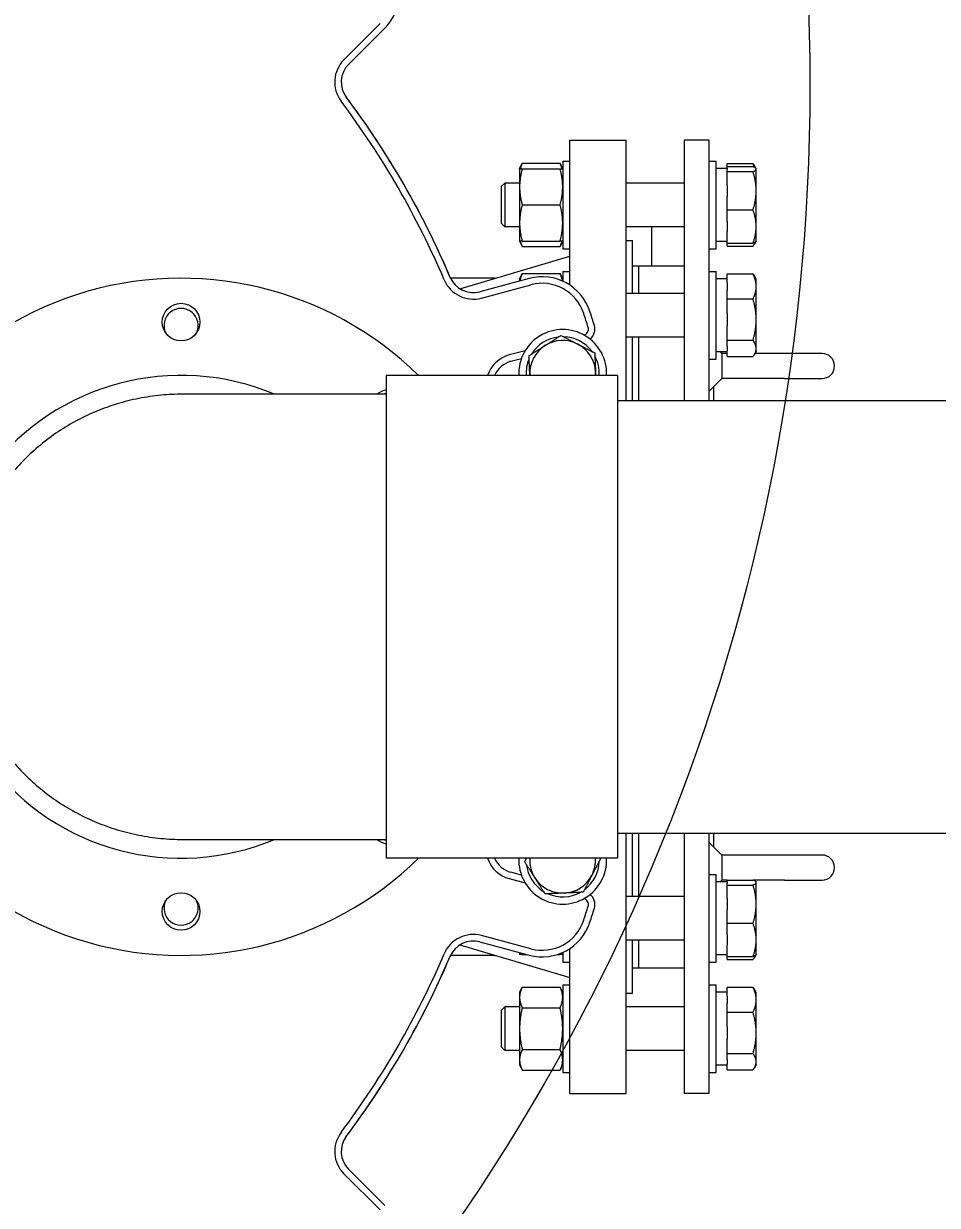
# Model space of a CAD drawing. Header units: inches. Extents: x 17 to 469, y 7 to 301.
# Drawn here: x 98.63 to 116.85, y 218.79 to 242.35 of the extents above; entities that cross this region are included whole.
import ezdxf

# ---------------------------------------------------------------- set-up
doc = ezdxf.new("R2010")
doc.units = ezdxf.units.IN
doc.header["$LTSCALE"] = 14
doc.header["$MEASUREMENT"] = 0
doc.layers.add('Dimension (ANSI)', color=7, linetype='Continuous', lineweight=25)
doc.layers.add('Visible', color=7, linetype='Continuous', lineweight=18)
doc.styles.add('MEMCOR Medium', font='arial.ttf')
doc.dimstyles.new('Default (ANSI)', dxfattribs={"dimscale": 14, "dimtxt": 0.15, "dimasz": 0.098425, "dimexe": 0.125, "dimexo": 0.0625, "dimgap": 0.031496, "dimtad": 0, "dimtih": 1, "dimtoh": 1, "dimdec": 4, "dimrnd": 1e-08, "dimzin": 3, "dimdsep": 46, "dimlunit": 5, "dimtxsty": 'MEMCOR Medium', "dimcen": 0.09, "dimdle": 0.393701, "dimclrd": 256, "dimclre": 256, "dimclrt": 256, "dimadec": 0, "dimazin": 1, "dimtfac": 0.8, "dimtofl": 0, "dimtmove": 0, "dimatfit": 3, "dimfxl": 1, "dimfrac": 1, "dimtolj": 1, "dimtzin": 4, "dimlwd": -1, "dimlwe": -1, "dimarcsym": 0})

# ---------------------------------------------------------------- blocks, each defined once
blk = doc.blocks.new('*D28')
at = {"layer": 'Defpoints', "color": 0, "transparency": 16777216}
for p in [(90.587, 277.658), (74.308, 241.12)]:
    blk.add_point(p, dxfattribs=at)
at = {"layer": 'Dimension (ANSI)', "transparency": 16777216}
for p, q in [((94.781, 287.071), (91.148, 278.917)), ((96.633, 287.071), (94.781, 287.071))]:
    blk.add_line(p, q, dxfattribs=at)
blk.add_solid([(90.938, 279.01), (91.358, 278.823), (90.587, 277.658)], dxfattribs=at)
at = {"layer": 'Dimension (ANSI)', "transparency": 16777216, "char_height": 2.1, "attachment_point": 4, "style": 'MEMCOR Medium'}
for s, insert in [('\\A1; \\fArial|b0|i0;R40 in', (115.157, 288.584)), ('\\A1;[R1016.0 mm]{\\P\\fArial|b0|i0;RADIAL CLEARANCE REQUIRED}', (97.074, 283.726))]:
    blk.add_mtext(s, dxfattribs=dict(at, insert=insert))

msp = doc.modelspace()

# ---------------------------------------------------------------- linework, layer by layer
at = {"layer": 'Visible'}
for p, q in [((105.738671, 242.346894), (105.017375, 241.625599)), ((105.109299, 241.533675), (105.830595, 242.254971)), ((109.519054, 237.135706), (109.519054, 240.021857)), ((109.519054, 240.021857), (110.644054, 240.021857)), ((110.644054, 234.834357), (110.644054, 240.021857)), ((111.799054, 240.021857), (111.799054, 234.834357)), ((112.299054, 240.021857), (111.799054, 240.021857)), ((112.299054, 234.834357), (112.299054, 240.021857)), ((109.378429, 239.607227), (109.378429, 237.857227)), ((109.378429, 239.607227), (109.519054, 239.607227)), ((112.299054, 239.607227), (112.439679, 239.607227)), ((112.439679, 237.857227), (112.439679, 239.607227)), ((108.519429, 239.451227), (108.571297, 239.562457)), ((108.519429, 239.451227), (108.519429, 239.091727)), ((108.571297, 239.562457), (109.326562, 239.562457)), ((108.571297, 239.451227), (109.326562, 239.451227)), ((109.378429, 239.451227), (109.326562, 239.562457)), ((112.658679, 239.461727), (112.439679, 239.461727)), ((112.658679, 239.495587), (112.658679, 239.556168)), ((112.658679, 239.556168), (113.172608, 239.556168)), ((112.658679, 239.461727), (112.658679, 239.495587)), ((112.658679, 239.495587), (113.172608, 239.495587)), ((112.658679, 239.461727), (112.658679, 239.430805)), ((112.658679, 239.395976), (112.658679, 239.430805)), ((112.658679, 239.12906), (112.658679, 239.395976)), ((112.658679, 239.395976), (113.172608, 239.395976)), ((113.233783, 239.45621), (113.20061, 239.513667)), ((113.236804, 239.450977), (113.233783, 239.45621)), ((113.236804, 239.445781), (113.236804, 239.450977)), ((113.236804, 239.014296), (113.236804, 239.445781)), ((108.158679, 239.103577), (108.224833, 239.169727)), ((108.224833, 239.169727), (108.224833, 238.294727)), ((108.519429, 239.169727), (108.224833, 239.169727)), ((111.799054, 239.169727), (110.644054, 239.169727)), ((112.658679, 239.12906), (112.658679, 238.899531)), ((108.158679, 238.360877), (108.158679, 239.103577)), ((108.519429, 239.091727), (108.519429, 238.372727)), ((112.658679, 238.632616), (112.658679, 238.899531)), ((113.236804, 238.300741), (113.236804, 239.014296)), ((108.571297, 238.732227), (109.326562, 238.732227)), ((112.658679, 238.40053), (112.658679, 238.632616)), ((112.658679, 238.632616), (113.172608, 238.632616)), ((108.158679, 238.360877), (108.224833, 238.294727)), ((108.519429, 238.294727), (108.224833, 238.294727)), ((108.519429, 238.372727), (108.519429, 238.013227)), ((111.799054, 238.294727), (110.644054, 238.294727)), ((111.153897, 237.521857), (111.153897, 238.294727)), ((112.658679, 238.40053), (112.658679, 238.200952)), ((112.658679, 237.968867), (112.658679, 238.200952)), ((113.236804, 238.013477), (113.236804, 238.300741)), ((108.519429, 238.013227), (108.571297, 237.901997)), ((108.571297, 238.013227), (109.326562, 238.013227)), ((109.378429, 238.013227), (109.326562, 237.901997)), ((110.644054, 238.021857), (110.769054, 238.021857)), ((110.769054, 236.969765), (110.769054, 238.021857)), ((112.658679, 238.002727), (112.439679, 238.002727)), ((112.658679, 237.968867), (113.172608, 237.968867)), ((112.658679, 237.908285), (112.658679, 237.968867)), ((113.233783, 238.008243), (113.20061, 237.950787)), ((113.236804, 238.013477), (113.233783, 238.008243)), ((107.328511, 237.06266), (109.519054, 237.711857)), ((108.571297, 237.901997), (109.326562, 237.901997)), ((109.378429, 237.857227), (109.519054, 237.857227)), ((112.299054, 237.857227), (112.439679, 237.857227)), ((112.658679, 237.908285), (113.172608, 237.908285)), ((110.769054, 237.521857), (110.899054, 237.521857)), ((110.899054, 236.969765), (110.899054, 237.521857)), ((110.899054, 236.969765), (110.899054, 237.521857)), ((110.899054, 237.521857), (111.799054, 237.521857)), ((108.019054, 237.271857), (107.143946, 237.271857)), ((108.710998, 237.265965), (107.72569, 237.001952)), ((108.019054, 237.271857), (108.019054, 237.267312)), ((108.019054, 237.267312), (108.019054, 237.271857)), ((108.019054, 237.271857), (108.034392, 237.271857)), ((108.519429, 237.251265), (108.571297, 237.362495)), ((108.519429, 237.251265), (108.519429, 237.214634)), ((108.571297, 237.362495), (109.326562, 237.362495)), ((109.378429, 237.251265), (109.326562, 237.362495)), ((109.378429, 237.407265), (109.378429, 237.212747)), ((109.378429, 237.407265), (109.519054, 237.407265)), ((112.299054, 237.407265), (112.439679, 237.407265)), ((112.439679, 235.657265), (112.439679, 237.407265)), ((112.658679, 237.261765), (112.439679, 237.261765)), ((112.658679, 237.181994), (112.658679, 237.356207)), ((112.658679, 237.356207), (113.172608, 237.356207)), ((113.236804, 237.251015), (113.20061, 237.313705)), ((113.236804, 237.107088), (113.236804, 237.251015)), ((107.759337, 236.876382), (108.744645, 237.140394)), ((112.658679, 237.181994), (112.658679, 237.032183)), ((112.658679, 236.85797), (112.658679, 237.032183)), ((113.236804, 236.445999), (113.236804, 237.107088)), ((111.799054, 236.969765), (110.644054, 236.969765)), ((112.658679, 236.569872), (112.658679, 236.85797)), ((112.658679, 236.85797), (113.172608, 236.85797)), ((112.658679, 236.569872), (112.658679, 236.322126)), ((112.658679, 236.034028), (112.658679, 236.322126)), ((113.236804, 235.871176), (113.236804, 236.445999)), ((109.801951, 236.139956), (109.801678, 236.139883)), ((111.799054, 236.094765), (110.644054, 236.094765)), ((110.769054, 234.834357), (110.769054, 236.094765)), ((110.899054, 234.834357), (110.899054, 236.094765)), ((110.899054, 234.834357), (110.899054, 236.094765)), ((108.628605, 235.825559), (108.313967, 235.741252)), ((112.658679, 235.920143), (112.658679, 236.034028)), ((112.658679, 236.034028), (113.172608, 236.034028)), ((112.658679, 235.920143), (112.658679, 235.822209)), ((112.658679, 235.708323), (112.658679, 235.822209)), ((113.236804, 235.813515), (113.236804, 235.871176)), ((108.347613, 235.615682), (108.555185, 235.6713)), ((112.299054, 235.657265), (112.439679, 235.657265)), ((112.658679, 235.802765), (112.439679, 235.802765)), ((112.549054, 235.771857), (112.518147, 235.802765)), ((112.658679, 235.771857), (112.549054, 235.771857)), ((112.549054, 235.771857), (112.549054, 235.521857)), ((112.658679, 235.708323), (113.172608, 235.708323)), ((113.236804, 235.813515), (113.20061, 235.750825)), ((113.799054, 235.771857), (113.212753, 235.771857)), ((114.549054, 235.771857), (113.799054, 235.771857)), ((112.549054, 235.521857), (112.549054, 235.271857)), ((105.859054, 235.334357), (105.859054, 225.709357)), ((110.469054, 235.334357), (105.859054, 235.334357)), ((110.469054, 235.334357), (110.469054, 225.709357)), ((112.549054, 235.271857), (112.299054, 235.021857)), ((112.394054, 234.834357), (112.394054, 235.116857)), ((113.799054, 235.271857), (112.549054, 235.271857)), ((113.799054, 235.271857), (114.549054, 235.271857)), ((105.859054, 234.959357), (101.796369, 234.959357)), ((110.469054, 234.834357), (133.394304, 234.834357)), ((110.469054, 226.209357), (133.394304, 226.209357)), ((110.644054, 221.021857), (110.644054, 226.209357)), ((110.769054, 224.94895), (110.769054, 226.209357)), ((110.899054, 224.94895), (110.899054, 226.209357)), ((110.899054, 224.94895), (110.899054, 226.209357)), ((111.799054, 226.209357), (111.799054, 221.021857)), ((112.299054, 221.021857), (112.299054, 226.209357)), ((112.394054, 225.926857), (112.394054, 226.209357)), ((101.796369, 226.084357), (105.859054, 226.084357)), ((112.549054, 225.771857), (112.299054, 226.021857)), ((110.469054, 225.709357), (105.859054, 225.709357)), ((108.649476, 225.703218), (108.656594, 225.703534)), ((113.799054, 225.771857), (112.549054, 225.771857)), ((112.549054, 225.771857), (112.549054, 225.521857)), ((114.549054, 225.771857), (113.799054, 225.771857)), ((112.549054, 225.521857), (112.549054, 225.271857)), ((108.313967, 225.302463), (108.628605, 225.218156)), ((108.555185, 225.372414), (108.347613, 225.428033)), ((112.299054, 225.38645), (112.439679, 225.38645)), ((112.439679, 223.63645), (112.439679, 225.38645)), ((112.658679, 225.24095), (112.439679, 225.24095)), ((112.549054, 225.271857), (112.518147, 225.24095)), ((112.658679, 225.271857), (112.549054, 225.271857)), ((112.658679, 225.24095), (112.658679, 225.27481)), ((112.658679, 225.27481), (113.172608, 225.27481)), ((112.658679, 225.24095), (112.658679, 225.210028)), ((113.799054, 225.271857), (113.179549, 225.271857)), ((113.233783, 225.235433), (113.212753, 225.271857)), ((113.236804, 225.2302), (113.233783, 225.235433)), ((113.236804, 225.225004), (113.236804, 225.2302)), ((113.236804, 224.793518), (113.236804, 225.225004)), ((113.799054, 225.271857), (114.549054, 225.271857)), ((112.658679, 225.175198), (112.658679, 225.210028)), ((112.658679, 224.908283), (112.658679, 225.175198)), ((112.658679, 225.175198), (113.172608, 225.175198)), ((109.801678, 224.903832), (109.801951, 224.903759)), ((111.799054, 224.94895), (110.644054, 224.94895)), ((112.658679, 224.908283), (112.658679, 224.678754)), ((113.236804, 224.079964), (113.236804, 224.793518)), ((112.658679, 224.411838), (112.658679, 224.678754)), ((112.658679, 224.179753), (112.658679, 224.411838)), ((112.658679, 224.411838), (113.172608, 224.411838)), ((107.72569, 224.041763), (108.710998, 223.77775)), ((108.744645, 223.90332), (107.759337, 224.167333)), ((111.799054, 224.07395), (110.644054, 224.07395)), ((110.769054, 223.021857), (110.769054, 224.07395)), ((110.899054, 223.521857), (110.899054, 224.07395)), ((110.899054, 223.521857), (110.899054, 224.07395)), ((112.658679, 224.179753), (112.658679, 223.980175)), ((113.236804, 223.7927), (113.236804, 224.079964)), ((107.328511, 223.981055), (109.519054, 223.331857)), ((108.519429, 223.829081), (108.519429, 223.79245)), ((109.378429, 223.830968), (109.378429, 223.63645)), ((109.519054, 221.021857), (109.519054, 223.908009)), ((112.658679, 223.74809), (112.658679, 223.980175)), ((108.019054, 223.771857), (107.143946, 223.771857)), ((108.019054, 223.776403), (108.019054, 223.771857)), ((108.019054, 223.771857), (108.019054, 223.776403)), ((108.019054, 223.771857), (108.034392, 223.771857)), ((108.571297, 223.79245), (108.656139, 223.79245)), ((109.278312, 223.79245), (109.326562, 223.79245)), ((109.378429, 223.63645), (109.519054, 223.63645)), ((112.299054, 223.63645), (112.439679, 223.63645)), ((112.658679, 223.78195), (112.439679, 223.78195)), ((112.658679, 223.687508), (112.658679, 223.74809)), ((112.658679, 223.74809), (113.172608, 223.74809)), ((112.658679, 223.687508), (113.172608, 223.687508)), ((113.233783, 223.787466), (113.20061, 223.73001)), ((113.236804, 223.7927), (113.233783, 223.787466)), ((110.769054, 223.521857), (110.899054, 223.521857)), ((110.899054, 223.521857), (111.799054, 223.521857)), ((108.519429, 223.030488), (108.571297, 223.141718)), ((108.571297, 223.141718), (109.326562, 223.141718)), ((109.378429, 223.030488), (109.326562, 223.141718)), ((109.378429, 223.186488), (109.378429, 221.436488)), ((109.378429, 223.186488), (109.519054, 223.186488)), ((112.299054, 223.186488), (112.439679, 223.186488)), ((112.439679, 221.436488), (112.439679, 223.186488)), ((112.658679, 222.961217), (112.658679, 223.135429)), ((112.658679, 223.135429), (113.172608, 223.135429)), ((108.519429, 223.030488), (108.519429, 222.93416)), ((108.519429, 222.93416), (108.519429, 222.311488)), ((110.644054, 223.021857), (110.769054, 223.021857)), ((112.658679, 223.040988), (112.594931, 223.040988)), ((112.658679, 222.961217), (112.658679, 222.811405)), ((113.236804, 223.030238), (113.20061, 223.092928)), ((113.236804, 222.886311), (113.236804, 223.030238)), ((113.236804, 222.225222), (113.236804, 222.886311)), ((108.158679, 222.682838), (108.224833, 222.748988)), ((108.158679, 221.940138), (108.158679, 222.682838)), ((108.224833, 222.748988), (108.224833, 221.873988)), ((108.519429, 222.748988), (108.224833, 222.748988)), ((108.571297, 222.726603), (109.326562, 222.726603)), ((111.799054, 222.748988), (110.644054, 222.748988)), ((112.658679, 222.637193), (112.658679, 222.811405)), ((112.658679, 222.349094), (112.658679, 222.637193)), ((112.658679, 222.637193), (113.172608, 222.637193)), ((108.519429, 222.311488), (108.519429, 221.688816)), ((112.658679, 222.349094), (112.658679, 222.101349)), ((113.236804, 221.650399), (113.236804, 222.225222)), ((108.158679, 221.940138), (108.224833, 221.873988)), ((112.658679, 221.813251), (112.658679, 222.101349)), ((108.519429, 221.873988), (108.224833, 221.873988)), ((108.519429, 221.688816), (108.519429, 221.592488)), ((108.571297, 221.896373), (109.326562, 221.896373)), ((111.799054, 221.873988), (110.644054, 221.873988)), ((112.658679, 221.699366), (112.658679, 221.813251)), ((112.658679, 221.813251), (113.172608, 221.813251)), ((112.658679, 221.699366), (112.658679, 221.601432)), ((108.519429, 221.592488), (108.571297, 221.481258)), ((108.571297, 221.481258), (109.326562, 221.481258)), ((109.378429, 221.592488), (109.326562, 221.481258)), ((112.658679, 221.581988), (112.439679, 221.581988)), ((112.658679, 221.487546), (112.658679, 221.601432)), ((112.658679, 221.487546), (113.172608, 221.487546)), ((113.236804, 221.592738), (113.20061, 221.530048)), ((113.236804, 221.592738), (113.236804, 221.650399)), ((109.378429, 221.436488), (109.519054, 221.436488)), ((112.299054, 221.436488), (112.439679, 221.436488)), ((109.519054, 221.021857), (110.644054, 221.021857)), ((112.299054, 221.021857), (111.799054, 221.021857)), ((105.017375, 219.418116), (105.738671, 218.69682)), ((105.830595, 218.788744), (105.109299, 219.51004))]:
    msp.add_line(p, q, dxfattribs=at)
for centre, radius in [((74.307825, 241.12041), 40), ((101.769054, 236.396857), 0.375), ((101.769054, 224.646857), 0.375)]:
    msp.add_circle(centre, radius, dxfattribs=at)
for centre, radius, start, end in [((105.123488, 242.962077), 1, 315, 41.9214093), ((105.462852, 241.180122), 0.63, 135, 216.9032502), ((105.462852, 241.180122), 0.5, 135, 216.9032502), ((91.269054, 230.521857), 17.12, 23.0967498, 36.9032502), ((91.269054, 230.521857), 17.250212, 23.0490654, 36.9509346), ((91.269054, 230.521857), 17.25, 23.0967498, 36.9032502), ((101.769054, 230.521857), 6.75, 45.4765044, 170.4695033), ((107.596281, 237.484915), 0.63, 203.0967498, 285), ((107.596281, 237.484915), 0.5, 203.0967498, 285), ((108.969817, 236.300039), 1, 18.0785907, 105), ((108.969817, 236.300039), 0.87, 18.0785907, 105), ((101.769054, 236.328957), 0.3405, 334.2697608, 205.7302392), ((91.269054, 230.521857), 19.49, 17.2190284, 18.0785907), ((91.269054, 230.521857), 19.62, 17.2190284, 18.0785907), ((109.770893, 236.255867), 0.12, 285, 17.2190284), ((109.770893, 236.255867), 0.25, 307.7386875, 17.2190284), ((109.378197, 235.374188), 0.875, 357.3909801, 182.6090199), ((109.378197, 235.374188), 0.7295, 96.6021669, 148.4838842), ((109.378197, 235.374188), 0.7295, 36.6021669, 88.4838842), ((109.378197, 235.374188), 0.656, 122.5430255, 182.5430255), ((109.378197, 235.374188), 0.656, 62.5430255, 122.5430255), ((109.378197, 235.374188), 0.656, 2.5430255, 62.5430255), ((108.477023, 235.132719), 0.63, 105, 161.333359), ((108.477023, 235.132719), 0.5, 105, 156.2167734), ((109.378197, 235.374188), 0.7295, 156.6021669, 183.1298684), ((109.378197, 235.374188), 0.7295, 356.8701316, 28.4838842), ((114.549054, 235.521857), 0.25, 270, 90), ((109.378197, 235.374188), 0.656, 356.5190425, 2.5430255), ((101.769054, 230.521857), 4.8125, 67.2317757, 292.7682243), ((109.378197, 235.374188), 0.656, 182.5430255, 183.4809575), ((105.923307, 234.67611), 0.375, 99.8657137, 130.9460412), ((105.875354, 234.628057), 0.3405, 92.7438422, 103.3492147), ((101.769054, 230.521857), 6.75, 189.5304967, 314.5234956), ((105.923307, 226.367605), 0.375, 229.0539588, 260.1342863), ((105.875354, 226.415657), 0.3405, 256.6507853, 267.2561578), ((108.477023, 225.910996), 0.63, 198.666641, 255), ((108.477023, 225.910996), 0.5, 203.7832266, 255), ((109.378197, 225.669527), 0.875, 177.3909801, 2.6090199), ((109.378197, 225.669527), 0.7295, 177.3529514, 178.4838842), ((109.378197, 225.669527), 0.7295, 176.8701316, 177.3529514), ((109.378197, 225.669527), 0.656, 176.5190425, 212.5430255), ((109.378197, 225.669527), 0.656, 332.5430255, 3.4809575), ((114.549054, 225.521857), 0.25, 270, 90), ((109.378197, 225.669527), 0.7295, 186.6021669, 238.4838842), ((109.378197, 225.669527), 0.7295, 306.6021669, 358.4838842), ((109.378197, 225.669527), 0.656, 212.5430255, 272.5430255), ((109.378197, 225.669527), 0.656, 272.5430255, 332.5430255), ((109.378197, 225.669527), 0.7295, 246.6021669, 298.4838842), ((109.770893, 224.787848), 0.25, 342.7809716, 52.2613125), ((101.769054, 224.714757), 0.3405, 154.2697608, 25.7302392), ((91.269054, 230.521857), 19.49, 341.9214093, 342.7809716), ((109.770893, 224.787848), 0.12, 342.7809716, 75), ((91.269054, 230.521857), 19.62, 341.9214093, 342.7809716), ((108.969817, 224.743676), 1, 255, 341.9214093), ((108.969817, 224.743676), 0.87, 255, 341.9214093), ((107.596281, 223.5588), 0.63, 75, 156.9032502), ((107.596281, 223.5588), 0.5, 75, 156.9032502), ((91.269054, 230.521857), 17.12, 323.0967498, 336.9032502), ((91.269054, 230.521857), 17.250212, 323.0490654, 336.9509346), ((91.269054, 230.521857), 17.25, 323.0967498, 336.9032502), ((105.462852, 219.863593), 0.63, 143.0967498, 225), ((105.462852, 219.863593), 0.5, 143.0967498, 225)]:
    msp.add_arc(centre, radius, start, end, dxfattribs=at)
msp.add_ellipse((112.594931, 222.311488), major_axis=(-4.1372, 0), ratio=0.176326981, start_param=4.71238898, end_param=4.749923496, dxfattribs=at)
for points, weights in [([(108.519429, 239.451227), (108.519429, 239.451227), (108.571297, 239.451227)], [1, 1.0379548493, 1]), ([(108.571297, 239.451227), (108.519429, 239.258571), (108.519429, 239.091727)], [1, 1.0379548493, 1]), ([(108.571297, 239.562457), (108.543949, 239.503809), (108.531256, 239.451227)], [1, 1.01965956375, 1.01895290532]), ([(109.366602, 239.451227), (109.35391, 239.503809), (109.326562, 239.562457)], [1.01895290532, 1.01965956375, 1]), ([(109.378429, 239.091727), (109.378429, 239.258571), (109.326562, 239.451227)], [1, 1.0379548493, 1]), ([(109.326562, 239.451227), (109.378429, 239.451227), (109.378429, 239.451227)], [1, 1.0379548493, 1]), ([(113.172608, 239.556168), (113.18871, 239.534278), (113.20061, 239.513667)], [1.01001874936, 1.01812761042, 1.02166570028]), ([(113.20455, 239.480448), (113.191441, 239.517003), (113.172608, 239.556168)], [1.02274317859, 1.01951585197, 1.01001874936]), ([(113.236804, 239.445781), (113.236804, 239.468896), (113.172608, 239.495587)], [1, 1.04314139574, 1.01001874936]), ([(113.172608, 239.395976), (113.236804, 239.422666), (113.236804, 239.445781)], [1.01001874936, 1.04314139574, 1]), ([(113.236804, 239.014296), (113.236804, 239.191434), (113.172608, 239.395976)], [1, 1.04314139574, 1.01001874936]), ([(108.519429, 239.091727), (108.519429, 238.924882), (108.571297, 238.732227)], [1, 1.0379548493, 1]), ([(109.326562, 238.732227), (109.378429, 238.924882), (109.378429, 239.091727)], [1, 1.0379548493, 1]), ([(113.172608, 238.632616), (113.236804, 238.837157), (113.236804, 239.014296)], [1.01001874936, 1.04314139574, 1]), ([(108.571297, 238.732227), (108.519429, 238.539571), (108.519429, 238.372727)], [1, 1.0379548493, 1]), ([(109.378429, 238.372727), (109.378429, 238.539571), (109.326562, 238.732227)], [1, 1.0379548493, 1]), ([(113.236804, 238.300741), (113.236804, 238.454765), (113.172608, 238.632616)], [1, 1.04314139574, 1.01001874936]), ([(108.519429, 238.372727), (108.519429, 238.205882), (108.571297, 238.013227)], [1, 1.0379548493, 1]), ([(109.326562, 238.013227), (109.378429, 238.205882), (109.378429, 238.372727)], [1, 1.0379548493, 1]), ([(113.172608, 237.968867), (113.236804, 238.146718), (113.236804, 238.300741)], [1.01001874936, 1.04314139574, 1]), ([(108.571297, 238.013227), (108.519429, 238.013227), (108.519429, 238.013227)], [1, 1.0379548493, 1]), ([(108.531256, 238.013227), (108.543949, 237.960645), (108.571297, 237.901997)], [1.01895290532, 1.01965956375, 1]), ([(109.378429, 238.013227), (109.378429, 238.013227), (109.326562, 238.013227)], [1, 1.0379548493, 1]), ([(109.326562, 237.901997), (109.35391, 237.960645), (109.366602, 238.013227)], [1, 1.01965956375, 1.01895290532]), ([(113.233783, 238.008243), (113.223191, 237.989898), (113.172608, 237.968867)], [1.01515888119, 1.0359371329, 1.01001874936]), ([(113.172608, 237.908285), (113.206457, 237.954301), (113.222166, 237.995558)], [1.01001874936, 1.02721658286, 1.02385469408]), ([(108.571297, 237.362495), (108.534909, 237.284461), (108.524218, 237.215917)], [1, 1.02632906637, 1.016129481]), ([(109.373813, 237.2148), (109.363236, 237.283848), (109.326562, 237.362495)], [1.0159624824, 1.02654153989, 1]), ([(113.172608, 237.356207), (113.18871, 237.334316), (113.20061, 237.313705)], [1.01001874936, 1.01812761042, 1.02166570028]), ([(113.236804, 237.107088), (113.236804, 237.222704), (113.172608, 237.356207)], [1, 1.04314139574, 1.01001874936]), ([(113.172608, 236.85797), (113.236804, 236.991472), (113.236804, 237.107088)], [1.01001874936, 1.04314139574, 1]), ([(113.236804, 236.445999), (113.236804, 236.637195), (113.172608, 236.85797)], [1, 1.04314139574, 1.01001874936]), ([(113.172608, 236.034028), (113.236804, 236.254803), (113.236804, 236.445999)], [1.01001874936, 1.04314139574, 1]), ([(109.025313, 235.927188), (109.173489, 236.021742), (109.344588, 236.130925)], [1, 1.0379548493, 1]), ([(109.344588, 236.130925), (109.524692, 236.037341), (109.680667, 235.956294)], [1, 1.0379548493, 1]), ([(108.706039, 235.72345), (108.877137, 235.832633), (109.025313, 235.927188)], [1, 1.0379548493, 1]), ([(109.680667, 235.956294), (109.836642, 235.875247), (110.016747, 235.781663)], [1, 1.0379548493, 1]), ([(113.236804, 235.871176), (113.236804, 235.946756), (113.172608, 236.034028)], [1, 1.04314139574, 1.01001874936]), ([(113.172608, 235.708323), (113.236804, 235.795596), (113.236804, 235.871176)], [1.01001874936, 1.04314139574, 1]), ([(108.722843, 235.345081), (108.715044, 235.520683), (108.706039, 235.72345)], [1, 1.0379548493, 1]), ([(110.016747, 235.781663), (110.025752, 235.578896), (110.033551, 235.403294)], [1, 1.0379548493, 1]), ([(110.033551, 235.403294), (110.035078, 235.368921), (110.036613, 235.334357)], [1, 1.00720948397, 1.01168010004]), ([(108.723319, 235.334357), (108.723081, 235.33972), (108.722843, 235.345081)], [1.00216961316, 1.00111772208, 1]), ([(108.62146, 225.635918), (108.641028, 225.673577), (108.65962, 225.709357)], [1, 1.0077049882, 1.01228168875]), ([(110.134935, 225.703136), (110.04135, 225.523032), (109.960304, 225.367057)], [1, 1.0379548493, 1]), ([(110.130965, 225.709357), (110.132945, 225.706254), (110.134935, 225.703136)], [1.00131021832, 1.00066682453, 1]), ([(108.825197, 225.316643), (108.730642, 225.464819), (108.62146, 225.635918)], [1, 1.0379548493, 1]), ([(109.028935, 224.997369), (108.919752, 225.168467), (108.825197, 225.316643)], [1, 1.0379548493, 1]), ([(109.960304, 225.367057), (109.879257, 225.211082), (109.785672, 225.030978)], [1, 1.0379548493, 1]), ([(113.236804, 225.225004), (113.236804, 225.248119), (113.172608, 225.27481)], [1, 1.04314139574, 1.01001874936]), ([(113.172608, 225.175198), (113.236804, 225.201889), (113.236804, 225.225004)], [1.01001874936, 1.04314139574, 1]), ([(113.20455, 225.259671), (113.202376, 225.265734), (113.200049, 225.271857)], [1.02274317859, 1.02220651245, 1.02149647606]), ([(109.407304, 225.014173), (109.231702, 225.006374), (109.028935, 224.997369)], [1, 1.0379548493, 1]), ([(109.785672, 225.030978), (109.582905, 225.021972), (109.407304, 225.014173)], [1, 1.0379548493, 1]), ([(113.236804, 224.793518), (113.236804, 224.970657), (113.172608, 225.175198)], [1, 1.04314139574, 1.01001874936]), ([(113.172608, 224.411838), (113.236804, 224.61638), (113.236804, 224.793518)], [1.01001874936, 1.04314139574, 1]), ([(113.236804, 224.079964), (113.236804, 224.233987), (113.172608, 224.411838)], [1, 1.04314139574, 1.01001874936]), ([(113.172608, 223.74809), (113.236804, 223.925941), (113.236804, 224.079964)], [1.01001874936, 1.04314139574, 1]), ([(108.564884, 223.816901), (108.567978, 223.804778), (108.571297, 223.79245)], [1.00440089894, 1.00234537972, 1]), ([(109.326562, 223.79245), (109.329129, 223.801986), (109.331561, 223.811398)], [1, 1.00181324373, 1.00345323672]), ([(108.571297, 223.79245), (108.519429, 223.79245), (108.519429, 223.79245)], [1, 1.0379548493, 1]), ([(109.378429, 223.79245), (109.378429, 223.79245), (109.326562, 223.79245)], [1, 1.0379548493, 1]), ([(113.233783, 223.787466), (113.223191, 223.76912), (113.172608, 223.74809)], [1.01515888119, 1.0359371329, 1.01001874936]), ([(113.172608, 223.687508), (113.206457, 223.733524), (113.222166, 223.774781)], [1.01001874936, 1.02721658286, 1.02385469408]), ([(108.571297, 223.141718), (108.519429, 223.030488), (108.519429, 222.93416)], [1, 1.0379548493, 1]), ([(109.378429, 222.93416), (109.378429, 223.030488), (109.326562, 223.141718)], [1, 1.0379548493, 1]), ([(113.236804, 222.886311), (113.236804, 223.001927), (113.172608, 223.135429)], [1, 1.04314139574, 1.01001874936]), ([(113.172608, 223.135429), (113.18871, 223.113539), (113.20061, 223.092928)], [1.01001874936, 1.01812761042, 1.02166570028]), ([(108.519429, 222.93416), (108.519429, 222.837832), (108.571297, 222.726603)], [1, 1.0379548493, 1]), ([(109.326562, 222.726603), (109.378429, 222.837832), (109.378429, 222.93416)], [1, 1.0379548493, 1]), ([(113.172608, 222.637193), (113.236804, 222.770695), (113.236804, 222.886311)], [1.01001874936, 1.04314139574, 1]), ([(108.571297, 222.726603), (108.519429, 222.504143), (108.519429, 222.311488)], [1, 1.0379548493, 1]), ([(109.378429, 222.311488), (109.378429, 222.504143), (109.326562, 222.726603)], [1, 1.0379548493, 1]), ([(113.236804, 222.225222), (113.236804, 222.416418), (113.172608, 222.637193)], [1, 1.04314139574, 1.01001874936]), ([(108.519429, 222.311488), (108.519429, 222.118832), (108.571297, 221.896373)], [1, 1.0379548493, 1]), ([(109.326562, 221.896373), (109.378429, 222.118832), (109.378429, 222.311488)], [1, 1.0379548493, 1]), ([(113.172608, 221.813251), (113.236804, 222.034026), (113.236804, 222.225222)], [1.01001874936, 1.04314139574, 1]), ([(108.571297, 221.896373), (108.519429, 221.785143), (108.519429, 221.688816)], [1, 1.0379548493, 1]), ([(108.519429, 221.688816), (108.519429, 221.592488), (108.571297, 221.481258)], [1, 1.0379548493, 1]), ([(109.378429, 221.688816), (109.378429, 221.785143), (109.326562, 221.896373)], [1, 1.0379548493, 1]), ([(109.326562, 221.481258), (109.378429, 221.592488), (109.378429, 221.688816)], [1, 1.0379548493, 1]), ([(113.236804, 221.650399), (113.236804, 221.725979), (113.172608, 221.813251)], [1, 1.04314139574, 1.01001874936]), ([(113.172608, 221.487546), (113.236804, 221.574819), (113.236804, 221.650399)], [1.01001874936, 1.04314139574, 1])]:
    msp.add_rational_spline(points, weights, degree=2, dxfattribs=at)
msp.add_open_spline([(101.796369, 234.959357), (101.65877, 234.959357), (101.514795, 234.952932), (101.222113, 234.924872), (101.073408, 234.903233), (100.779045, 234.844922), (100.633324, 234.808237), (100.352081, 234.722547), (100.216556, 234.673546), (99.962746, 234.568645), (99.832692, 234.507939), (99.574036, 234.370697), (99.445437, 234.294157), (99.196777, 234.128392), (99.076661, 234.039131), (98.850505, 233.853153), (98.74446, 233.756441), (98.550476, 233.562862), (98.453556, 233.457039), (98.267144, 233.231305), (98.177656, 233.111393), (98.011444, 232.863101), (97.934685, 232.734668), (97.797039, 232.476294), (97.736147, 232.346356), (97.631187, 232.093343), (97.582253, 231.958564), (97.496637, 231.678848), (97.459961, 231.533909), (97.401632, 231.241106), (97.379967, 231.093177), (97.351859, 230.802006), (97.345411, 230.658764), (97.345411, 230.384951), (97.351859, 230.241708), (97.379967, 229.950537), (97.401632, 229.802609), (97.459961, 229.509805), (97.496637, 229.364867), (97.582253, 229.085151), (97.631187, 228.950372), (97.736147, 228.697359), (97.797039, 228.56742), (97.934685, 228.309047), (98.011444, 228.180614), (98.177656, 227.932322), (98.267144, 227.812409), (98.453556, 227.586676), (98.550476, 227.480852), (98.74446, 227.287274), (98.850505, 227.190562), (99.076661, 227.004584), (99.196777, 226.915323), (99.445437, 226.749557), (99.574036, 226.673018), (99.832692, 226.535776), (99.962746, 226.47507), (100.216556, 226.370169), (100.352081, 226.321168), (100.633324, 226.235478), (100.779045, 226.198793), (101.073408, 226.140482), (101.222113, 226.118842), (101.514795, 226.090783), (101.65877, 226.084357), (101.796369, 226.084357)], degree=3, knots=[-46.633977969, -46.633977969, -46.633977969, -46.633977969, -45.585478193, -45.585478193, -44.536978417, -44.536978417, -43.488478641, -43.488478641, -42.439978865, -42.439978865, -41.395769431, -41.395769431, -40.351559998, -40.351559998, -39.307350564, -39.307350564, -38.26314113, -38.26314113, -37.219100354, -37.219100354, -36.175059579, -36.175059579, -35.131018803, -35.131018803, -34.086978027, -34.086978027, -33.043748812, -33.043748812, -32.000519598, -32.000519598, -30.957290383, -30.957290383, -29.914061169, -29.914061169, -28.870831954, -28.870831954, -27.82760274, -27.82760274, -26.784373525, -26.784373525, -25.741144311, -25.741144311, -24.697103535, -24.697103535, -23.653062759, -23.653062759, -22.609021983, -22.609021983, -21.564981207, -21.564981207, -20.520771774, -20.520771774, -19.47656234, -19.47656234, -18.432352907, -18.432352907, -17.388143473, -17.388143473, -16.339643697, -16.339643697, -15.291143921, -15.291143921, -14.242644145, -14.242644145, -13.194144369, -13.194144369, -13.194144369, -13.194144369], dxfattribs=at)

# ---------------------------------------------------------------- dimensions: what is measured, and where the dimension line sits
at = {"layer": 'Dimension (ANSI)'}
dim = msp.add_radius_dim(center=(74.307825, 241.12041), mpoint=(90.587013, 277.657898), text=' \\fArial|b0|i0;<> in\\X[R1016.0 mm]{\\P\\fArial|b0|i0;RADIAL CLEARANCE REQUIRED}', dimstyle='Default (ANSI)', override={"dimgap": 0.031496, "dimdec": 4, "dimlfac": 1, "dimpost": '', "dimcen": 0, "dimtol": 0, "dimlim": 0, "dimtp": 0, "dimtm": 0, "dimtdec": 2}, dxfattribs=at)
dim.commit()
dim.dimension.update_dxf_attribs({"geometry": '*D28', "text_midpoint": (119.703422, 287.071084), "dimtype": 164})

doc.saveas('drawing.dxf')
